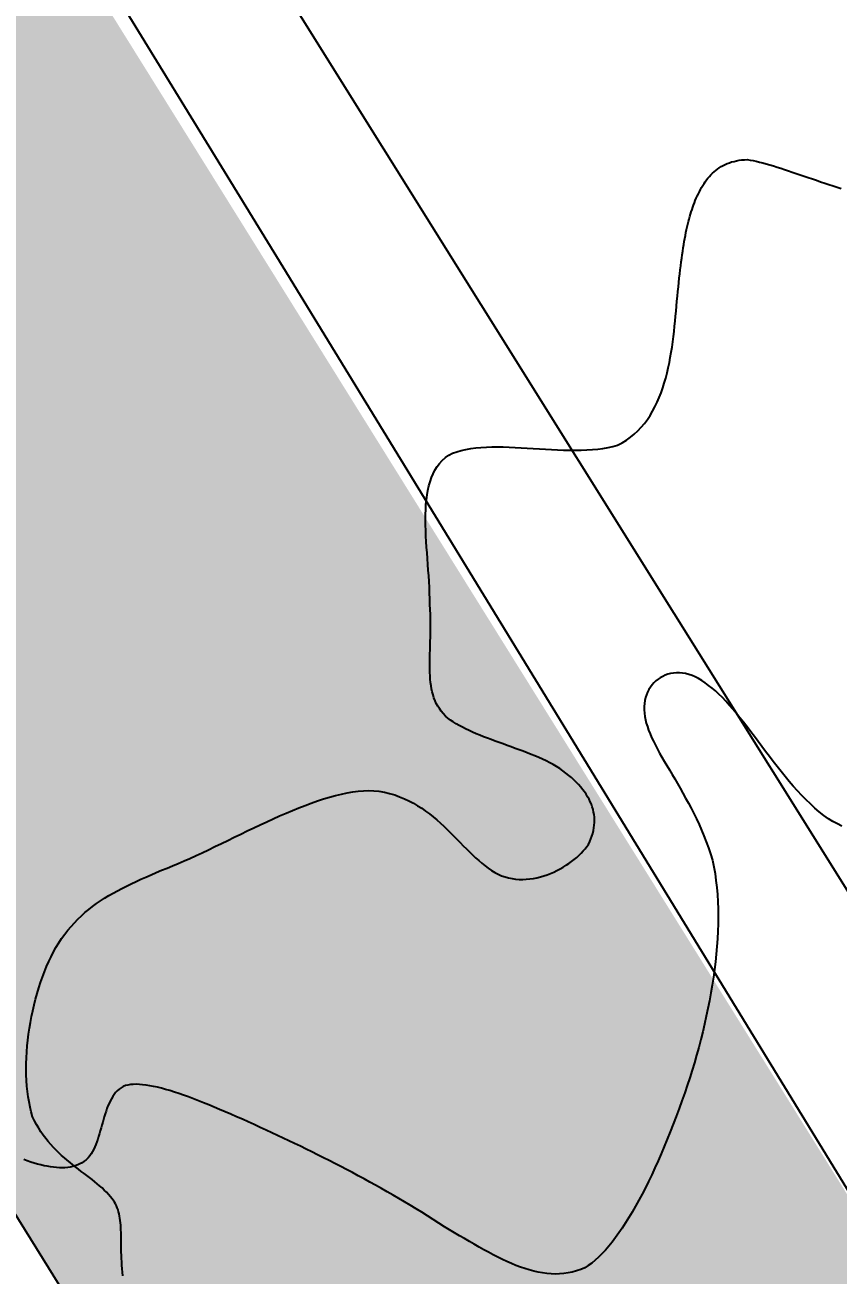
# Model space of a CAD drawing. Header units: metres. Extents: x 3 to 509016, y 4 to 6969473.
# Drawn here: x 507873.331 to 507874.304, y 6967209.496 to 6967210.992 of the extents above; entities that cross this region are included whole.
import ezdxf

# ---------------------------------------------------------------- set-up
doc = ezdxf.new("R2010")
doc.units = ezdxf.units.M
doc.layers.add('_PROP-BDY', color=6, linetype='Continuous', plot=False)
for name, color, linetype in [('C_TEXT_DIMS', 1, 'Continuous'), ('EWS_BATTER TOE', 252, 'Continuous'), ('HATCH_LANDSCAPE', 1, 'Continuous'), ('KRB_BACK', 252, 'Continuous'), ('mga2020VEG_TREE', 252, 'Continuous'), ('XREF', 7, 'Continuous')]:
    doc.layers.add(name, color=color, linetype=linetype)
doc.styles.add('ISOCP', font='isocp.shx')
doc.dimstyles.new('ISOCP', dxfattribs={"dimtxt": 2.5, "dimasz": 3, "dimexe": 1.5, "dimexo": 5, "dimgap": 1.5, "dimtad": 1, "dimzin": 0, "dimdsep": 46, "dimtxsty": 'ISOCP', "dimcen": 1, "dimclrd": 256, "dimclre": 256, "dimclrt": 7, "dimadec": 0, "dimazin": 0, "dimtfac": 1, "dimtmove": 0, "dimatfit": 2, "dimfxl": 1, "dimtfill": 1, "dimtolj": 1, "dimtzin": 0, "dimlwd": -1, "dimlwe": -1, "dimarcsym": 0})

# ---------------------------------------------------------------- blocks, each defined once
blk = doc.blocks.new('XD_HATCH')
at = {"layer": 'HATCH_LANDSCAPE', "ltscale": 0.5}
h = blk.add_hatch(dxfattribs=at)
h.set_pattern_fill('GRASS', color=256, scale=0.05)
h.set_pattern_definition([(212.013854887, (0, 0), (-0.28538859865, -1.2375190291), [0.238125, -1.557926224]), (167.013854887, (0, 0), (-0.28538859868, -1.23751902925), [0.238125, -1.031875]), (257.013854887, (0, 0), (1.23751902925, -0.28538859868), [0.238125, -1.031875])])
edge = h.paths.add_edge_path()
edge.add_line((507834.6194, 6967286.6003), (507833.7745, 6967278.3766))
edge.add_line((507833.7745, 6967278.3766), (507834.4563, 6967266.5732))
edge.add_arc((507833.4405, 6967266.3882), 1.0325, -56.8269, 10.3208, ccw=False)
edge.add_line((507834.0055, 6967265.524), (507833.7027, 6967265.3348))
edge.add_line((507833.7027, 6967265.3348), (507831.8595, 6967265.8814))
edge.add_arc((507790.5773, 6967261.1965), 41.5471, 6.4744, 11.72996)
edge.add_arc((507652.9266, 6967269.5696), 178.3302, 0.023588, 2.717699)
edge.add_arc((507863.8943, 6967277.5885), 32.8409, 156.38178, 179.23816, ccw=False)
edge.add_line((507833.8043, 6967290.7459), (507834.868, 6967290.3037))
edge.add_line((507834.868, 6967290.3037), (507834.6194, 6967286.6003))
edge = h.paths.add_edge_path()
edge.add_line((507840.3758, 6967264.2031), (507839.0111, 6967268.6216))
edge.add_line((507839.0111, 6967268.6216), (507838.9485, 6967268.9634))
edge.add_line((507838.9485, 6967268.9634), (507838.9635, 6967269.4631))
edge.add_line((507838.9635, 6967269.4631), (507838.7986, 6967271.4707))
edge.add_line((507838.7986, 6967271.4707), (507838.5426, 6967271.9806))
edge.add_line((507838.5426, 6967271.9806), (507838.3277, 6967272.489))
edge.add_line((507838.3277, 6967272.489), (507838.1812, 6967272.9949))
edge.add_line((507838.1812, 6967272.9949), (507838.0533, 6967273.5))
edge.add_line((507838.0533, 6967273.5), (507837.435, 6967274.5364))
edge.add_line((507837.435, 6967274.5364), (507837.4424, 6967274.8298))
edge.add_line((507837.4424, 6967274.8298), (507837.523, 6967275.3334))
edge.add_line((507837.523, 6967275.3334), (507837.4511, 6967275.831))
edge.add_line((507837.4511, 6967275.831), (507837.4008, 6967276.3294))
edge.add_line((507837.4008, 6967276.3294), (507837.3858, 6967276.8292))
edge.add_line((507837.3858, 6967276.8292), (507837.3708, 6967277.329))
edge.add_line((507837.3708, 6967277.329), (507837.3559, 6967277.8288))
edge.add_line((507837.3559, 6967277.8288), (507837.2868, 6967278.3259))
edge.add_line((507837.2868, 6967278.3259), (507837.6201, 6967280.3039))
edge.add_line((507837.6201, 6967280.3039), (507837.7291, 6967281.2981))
edge.add_line((507837.7291, 6967281.2981), (507837.7573, 6967281.7976))
edge.add_line((507837.7573, 6967281.7976), (507837.7637, 6967283.3032))
edge.add_line((507837.7637, 6967283.3032), (507837.8004, 6967283.8019))
edge.add_line((507837.8004, 6967283.8019), (507837.9, 6967284.2949))
edge.add_line((507837.9, 6967284.2949), (507838.1892, 6967285.2728))
edge.add_line((507838.1892, 6967285.2728), (507838.2709, 6967285.7675))
edge.add_line((507838.2709, 6967285.7675), (507838.3266, 6967286.2645))
edge.add_line((507838.3266, 6967286.2645), (507837.056, 6967286.299))
edge.add_line((507837.056, 6967286.299), (507837.0835, 6967286.024))
edge.add_line((507837.0835, 6967286.024), (507836.2865, 6967278.3018))
edge.add_line((507836.2865, 6967278.3018), (507836.7877, 6967269.7623))
edge.add_line((507836.7877, 6967269.7623), (507836.9971, 6967265.9725))
edge.add_arc((507835.4372, 6967265.8975), 1.5617, -51.2364, 2.7548, ccw=False)
edge.add_line((507836.415, 6967264.6797), (507834.7625, 6967263.6386))
edge.add_line((507834.7625, 6967263.6386), (507834.4122, 6967261.6514))
edge.add_line((507834.4122, 6967261.6514), (507838.3369, 6967255.3696))
edge.add_arc((507838.6337, 6967255.5551), 0.35, 211.9938, 302.0004)
edge.add_line((507838.8192, 6967255.2583), (507843.102, 6967257.934))
edge.add_line((507843.102, 6967257.934), (507849.8852, 6967247.0769))
edge.add_line((507849.8852, 6967247.0769), (507845.6775, 6967244.448))
edge.add_arc((507845.8629, 6967244.1511), 0.35, 121.996, 211.996)
edge.add_line((507845.5661, 6967243.9657), (507846.3609, 6967242.6936))
edge.add_arc((507846.6577, 6967242.879), 0.35, 211.996, 301.996)
edge.add_line((507846.8432, 6967242.5822), (507851.0509, 6967245.2111))
edge.add_line((507851.0509, 6967245.2111), (507857.8321, 6967234.3573))
edge.add_line((507857.8321, 6967234.3573), (507858.9988, 6967232.4898))
edge.add_line((507858.9988, 6967232.4898), (507868.4293, 6967217.3956))
edge.add_line((507868.4293, 6967217.3956), (507869.595, 6967215.5298))
edge.add_line((507869.595, 6967215.5298), (507879.0265, 6967200.4339))
edge.add_line((507879.0265, 6967200.4339), (507880.1922, 6967198.5681))
edge.add_line((507880.1922, 6967198.5681), (507889.6237, 6967183.4722))
edge.add_line((507889.6237, 6967183.4722), (507890.8655, 6967181.6516))
edge.add_line((507890.8655, 6967181.6516), (507890.7894, 6967181.6064))
edge.add_line((507890.7894, 6967181.6064), (507900.2209, 6967166.5105))
edge.add_line((507900.2209, 6967166.5105), (507895.9381, 6967163.8347))
edge.add_arc((507896.1235, 6967163.5378), 0.35, 121.994, 211.996)
edge.add_line((507895.8267, 6967163.3524), (507896.6215, 6967162.0802))
edge.add_arc((507896.9183, 6967162.2657), 0.35, 211.9984, 301.996)
edge.add_line((507897.1038, 6967161.9689), (507901.3866, 6967164.6447))
edge.add_line((507901.3866, 6967164.6447), (507910.8181, 6967149.5487))
edge.add_line((507910.8181, 6967149.5487), (507906.5469, 6967146.8811))
edge.add_arc((507906.7649, 6967146.6028), 0.3535, 128.0734, 218.4885)
edge.add_line((507906.4882, 6967146.3828), (507907.8077, 6967145.0972))
edge.add_line((507907.8077, 6967145.0972), (507909.4019, 6967144.1738))
edge.add_line((507909.4019, 6967144.1738), (507911.1824, 6967145.0318))
edge.add_line((507911.1824, 6967145.0318), (507911.5938, 6967146.4662))
edge.add_line((507911.5938, 6967146.4662), (507913.3116, 6967147.5395))
edge.add_line((507913.3116, 6967147.5395), (507911.7607, 6967150.3145))
edge.add_line((507911.7607, 6967150.3145), (507911.3517, 6967151.1377))
edge.add_line((507911.3517, 6967151.1377), (507910.3123, 6967152.8466))
edge.add_line((507910.3123, 6967152.8466), (507910.0252, 6967153.2568))
edge.add_line((507910.0252, 6967153.2568), (507908.2386, 6967155.6779))
edge.add_line((507908.2386, 6967155.6779), (507906.8185, 6967157.7385))
edge.add_line((507906.8185, 6967157.7385), (507905.1467, 6967160.2314))
edge.add_line((507905.1467, 6967160.2314), (507902.6614, 6967164.5743))
edge.add_line((507902.6614, 6967164.5743), (507901.6885, 6967166.3247))
edge.add_line((507901.6885, 6967166.3247), (507890.3492, 6967184.5912))
edge.add_line((507890.3492, 6967184.5912), (507887.9238, 6967188.3817))
edge.add_line((507887.9238, 6967188.3817), (507882.2644, 6967197.2262))
edge.add_line((507882.2644, 6967197.2262), (507881.0853, 6967198.9492))
edge.add_line((507881.0853, 6967198.9492), (507875.2149, 6967208.1494))
edge.add_line((507875.2149, 6967208.1494), (507870.7184, 6967215.3627))
edge.add_line((507870.7184, 6967215.3627), (507864.5811, 6967226.2674))
edge.add_line((507864.5811, 6967226.2674), (507858.7045, 6967235.0792))
edge.add_line((507858.7045, 6967235.0792), (507856.2419, 6967238.7442))
edge.add_line((507856.2419, 6967238.7442), (507855.1022, 6967240.3904))
edge.add_line((507855.1022, 6967240.3904), (507854.8173, 6967240.8019))
edge.add_line((507854.8173, 6967240.8019), (507854.0618, 6967242.0986))
edge.add_line((507854.0618, 6967242.0986), (507852.576, 6967244.7077))
edge.add_line((507852.576, 6967244.7077), (507851.066, 6967247.3016))
edge.add_line((507851.066, 6967247.3016), (507849.5393, 6967249.8852))
edge.add_line((507849.5393, 6967249.8852), (507848.9949, 6967250.7242))
edge.add_line((507848.9949, 6967250.7242), (507848.7226, 6967251.1437))
edge.add_line((507848.7226, 6967251.1437), (507848.4401, 6967251.5567))
edge.add_line((507848.4401, 6967251.5567), (507847.8618, 6967252.3745))
edge.add_line((507847.8618, 6967252.3745), (507847.3356, 6967253.2249))
edge.add_line((507847.3356, 6967253.2249), (507845.7975, 6967255.8013))
edge.add_line((507845.7975, 6967255.8013), (507844.2186, 6967258.446))
edge.add_line((507844.2186, 6967258.446), (507842.8502, 6967261.0217))
edge.add_line((507842.8502, 6967261.0217), (507842.6112, 6967261.4614))
edge.add_line((507842.6112, 6967261.4614), (507842.0412, 6967262.2858))
edge.add_line((507842.0412, 6967262.2858), (507840.3758, 6967264.2031))
blk = doc.blocks.new('25027_BNP_Skygate Play-Sheet - 000101 - SITE PLAN')
at = {"layer": '_PROP-BDY'}
blk.add_line((-2401700.5, 3945943.9), (-2257300.5, 3945943.9), dxfattribs=at)
blk = doc.blocks.new('XE_ARCH')
at = {"xscale": 0.001, "yscale": 0.001, "zscale": 0.001, "rotation": 121.996}
blk.add_blockref('25027_BNP_Skygate Play-Sheet - 000101 - SITE PLAN', (509988.1258, 6971273.7702), dxfattribs=at)
blk = doc.blocks.new('XE_LOT BOUNDARY')
at = {"layer": '_PROP-BDY'}
blk.add_line((507914.1948, 6967146.1257), (507837.683, 6967268.5892), dxfattribs=at)
blk = doc.blocks.new('BAC V TREE')
for p, q in [((-8.465, 13.9489), (-8.4522, 13.9598)), ((-8.4522, 13.9598), (-8.4388, 13.9701)), ((-8.4388, 13.9701), (-8.425, 13.9797)), ((-8.425, 13.9797), (-8.4105, 13.9888)), ((-8.4105, 13.9888), (-8.3955, 13.9972)), ((-8.3955, 13.9972), (-8.3799, 14.005)), ((-8.3799, 14.005), (-8.3637, 14.0121)), ((-8.3637, 14.0121), (-8.3468, 14.0186)), ((-8.3468, 14.0186), (-8.3293, 14.0243)), ((-8.3293, 14.0243), (-8.3111, 14.0293)), ((-8.3111, 14.0293), (-8.2922, 14.0336)), ((-8.2922, 14.0336), (-8.2725, 14.0372)), ((-8.2725, 14.0372), (-8.2522, 14.04)), ((-8.2522, 14.04), (-8.231, 14.042)), ((-8.231, 14.042), (-8.2091, 14.0432)), ((-8.2091, 14.0432), (-8.1867, 14.0395)), ((-8.1867, 14.0395), (-8.1634, 14.0351)), ((-8.1634, 14.0351), (-8.1393, 14.0299)), ((-8.1393, 14.0299), (-8.1144, 14.024)), ((-8.1144, 14.024), (-8.0888, 14.0174)), ((-8.0888, 14.0174), (-8.0625, 14.0103)), ((-8.0625, 14.0103), (-8.0355, 14.0026)), ((-8.0355, 14.0026), (-8.008, 13.9944)), ((-8.008, 13.9944), (-7.9798, 13.9857)), ((-7.9798, 13.9857), (-7.9511, 13.9766)), ((-7.9511, 13.9766), (-7.922, 13.9671)), ((-7.922, 13.9671), (-7.8924, 13.9573)), ((-7.8924, 13.9573), (-7.8623, 13.9472)), ((-8.5418, 13.858), (-8.5321, 13.8725)), ((-8.5321, 13.8725), (-8.5219, 13.8865)), ((-8.5219, 13.8865), (-8.5114, 13.9)), ((-8.5114, 13.9), (-8.5005, 13.913)), ((-8.5005, 13.913), (-8.4891, 13.9255)), ((-8.4891, 13.9255), (-8.4773, 13.9375)), ((-8.4773, 13.9375), (-8.465, 13.9489)), ((-7.8623, 13.9472), (-7.832, 13.9369)), ((-7.832, 13.9369), (-7.8012, 13.9264)), ((-7.8012, 13.9264), (-7.7703, 13.9157)), ((-7.7703, 13.9157), (-7.739, 13.9049)), ((-7.739, 13.9049), (-7.7076, 13.8941)), ((-7.7076, 13.8941), (-7.676, 13.8832)), ((-7.676, 13.8832), (-7.6442, 13.8724)), ((-7.6442, 13.8724), (-7.6124, 13.8616)), ((-7.6124, 13.8616), (-7.5806, 13.851)), ((-8.5937, 13.7623), (-8.5857, 13.7793)), ((-8.5857, 13.7793), (-8.5775, 13.7958)), ((-8.5775, 13.7958), (-8.5691, 13.812)), ((-8.5691, 13.812), (-8.5603, 13.8278)), ((-8.5603, 13.8278), (-8.5512, 13.8431)), ((-8.5512, 13.8431), (-8.5418, 13.858)), ((-7.5806, 13.851), (-7.5488, 13.8405)), ((-7.5488, 13.8405), (-7.517, 13.8303)), ((-7.517, 13.8303), (-7.4853, 13.8203)), ((-8.6345, 13.658), (-8.6286, 13.6754)), ((-8.6286, 13.6754), (-8.6225, 13.6926)), ((-8.6225, 13.6926), (-8.6162, 13.7095)), ((-8.6162, 13.7095), (-8.6089, 13.7274)), ((-8.6089, 13.7274), (-8.6014, 13.745)), ((-8.6014, 13.745), (-8.5937, 13.7623)), ((-8.6617, 13.565), (-8.6566, 13.5844)), ((-8.6566, 13.5844), (-8.6513, 13.6034)), ((-8.6513, 13.6034), (-8.6459, 13.622)), ((-8.6459, 13.622), (-8.6403, 13.6402)), ((-8.6403, 13.6402), (-8.6345, 13.658)), ((-8.6852, 13.4595), (-8.6808, 13.4818)), ((-8.6808, 13.4818), (-8.6762, 13.5034)), ((-8.6762, 13.5034), (-8.6715, 13.5245)), ((-8.6715, 13.5245), (-8.6667, 13.545)), ((-8.6667, 13.545), (-8.6617, 13.565)), ((-8.7021, 13.3633), (-8.698, 13.3885)), ((-8.698, 13.3885), (-8.6939, 13.4128)), ((-8.6939, 13.4128), (-8.6896, 13.4365)), ((-8.6896, 13.4365), (-8.6852, 13.4595)), ((-8.7177, 13.2545), (-8.7139, 13.283)), ((-8.7139, 13.283), (-8.71, 13.3106)), ((-8.71, 13.3106), (-8.7061, 13.3374)), ((-8.7061, 13.3374), (-8.7021, 13.3633)), ((-8.7288, 13.1633), (-8.7252, 13.1947)), ((-8.7252, 13.1947), (-8.7215, 13.2251)), ((-8.7215, 13.2251), (-8.7177, 13.2545)), ((-8.7397, 13.0629), (-8.7361, 13.0974)), ((-8.7361, 13.0974), (-8.7325, 13.1309)), ((-8.7325, 13.1309), (-8.7288, 13.1633)), ((-8.7469, 12.9904), (-8.7433, 13.0272)), ((-8.7433, 13.0272), (-8.7397, 13.0629)), ((-8.7575, 12.8757), (-8.7541, 12.9132)), ((-8.7541, 12.9132), (-8.7505, 12.9524)), ((-8.7505, 12.9524), (-8.7469, 12.9904)), ((-8.7647, 12.7988), (-8.761, 12.8375)), ((-8.761, 12.8375), (-8.7575, 12.8757)), ((-8.7776, 12.6801), (-8.7729, 12.72)), ((-8.7729, 12.72), (-8.7687, 12.7596)), ((-8.7687, 12.7596), (-8.7647, 12.7988)), ((-8.7884, 12.5998), (-8.7827, 12.64)), ((-8.7827, 12.64), (-8.7776, 12.6801)), ((-8.809, 12.4793), (-8.8014, 12.5194)), ((-8.8014, 12.5194), (-8.7946, 12.5596)), ((-8.7946, 12.5596), (-8.7884, 12.5998)), ((-8.8265, 12.4), (-8.8173, 12.4395)), ((-8.8173, 12.4395), (-8.809, 12.4793)), ((-8.8597, 12.2843), (-8.8476, 12.3223)), ((-8.8476, 12.3223), (-8.8366, 12.3609)), ((-8.8366, 12.3609), (-8.8265, 12.4)), ((-8.8872, 12.2104), (-8.8729, 12.2469)), ((-8.8729, 12.2469), (-8.8597, 12.2843)), ((-8.9378, 12.1061), (-8.9196, 12.1398)), ((-8.9196, 12.1398), (-8.9027, 12.1746)), ((-8.9027, 12.1746), (-8.8872, 12.2104)), ((-9.0011, 12.0118), (-8.9784, 12.042)), ((-8.9784, 12.042), (-8.9574, 12.0734)), ((-8.9574, 12.0734), (-8.9378, 12.1061)), ((-9.0788, 11.9299), (-9.0512, 11.9557)), ((-9.0512, 11.9557), (-9.0253, 11.983)), ((-9.0253, 11.983), (-9.0011, 12.0118)), ((-9.2438, 11.8339), (-9.2081, 11.8442)), ((-9.2081, 11.8442), (-9.1729, 11.8628)), ((-9.1729, 11.8628), (-9.1396, 11.8834)), ((-9.1396, 11.8834), (-9.1083, 11.9058)), ((-9.1083, 11.9058), (-9.0788, 11.9299)), ((-10.5571, 11.7273), (-10.5337, 11.7487)), ((-10.5337, 11.7487), (-10.5078, 11.7683)), ((-10.5078, 11.7683), (-10.4777, 11.7821)), ((-10.4777, 11.7821), (-10.4455, 11.7939)), ((-10.4455, 11.7939), (-10.4115, 11.8037)), ((-10.4115, 11.8037), (-10.3758, 11.8118)), ((-10.3758, 11.8118), (-10.3385, 11.8183)), ((-10.3385, 11.8183), (-10.2996, 11.8232)), ((-10.2996, 11.8232), (-10.2594, 11.8268)), ((-10.2594, 11.8268), (-10.218, 11.8291)), ((-10.218, 11.8291), (-10.1754, 11.8304)), ((-10.1754, 11.8304), (-10.1319, 11.8306)), ((-10.1319, 11.8306), (-10.0875, 11.83)), ((-10.0875, 11.83), (-10.0423, 11.8287)), ((-10.0423, 11.8287), (-9.9966, 11.8268)), ((-9.9966, 11.8268), (-9.9503, 11.8244)), ((-9.9503, 11.8244), (-9.9037, 11.8218)), ((-9.9037, 11.8218), (-9.8568, 11.8189)), ((-9.8568, 11.8189), (-9.8098, 11.816)), ((-9.8098, 11.816), (-9.7627, 11.8132)), ((-9.7627, 11.8132), (-9.7159, 11.8106)), ((-9.7159, 11.8106), (-9.6692, 11.8083)), ((-9.6692, 11.8083), (-9.623, 11.8066)), ((-9.623, 11.8066), (-9.5772, 11.8054)), ((-9.5772, 11.8054), (-9.532, 11.805)), ((-9.532, 11.805), (-9.4876, 11.8054)), ((-9.4876, 11.8054), (-9.4441, 11.8069)), ((-9.4441, 11.8069), (-9.4016, 11.8095)), ((-9.4016, 11.8095), (-9.3601, 11.8133)), ((-9.3601, 11.8133), (-9.32, 11.8186)), ((-9.32, 11.8186), (-9.2811, 11.8254)), ((-9.2811, 11.8254), (-9.2438, 11.8339)), ((-10.6282, 11.6238), (-10.6135, 11.6522)), ((-10.6135, 11.6522), (-10.5969, 11.6789)), ((-10.5969, 11.6789), (-10.5781, 11.704)), ((-10.5781, 11.704), (-10.5571, 11.7273)), ((-10.6609, 11.5299), (-10.6517, 11.5626)), ((-10.6517, 11.5626), (-10.6409, 11.594)), ((-10.6409, 11.594), (-10.6282, 11.6238)), ((-10.6793, 11.4243), (-10.6746, 11.4607)), ((-10.6746, 11.4607), (-10.6685, 11.4959)), ((-10.6685, 11.4959), (-10.6609, 11.5299)), ((-10.685, 11.3484), (-10.6827, 11.3869)), ((-10.6827, 11.3869), (-10.6793, 11.4243)), ((-10.6866, 11.2689), (-10.6863, 11.3091)), ((-10.6861, 11.228), (-10.6866, 11.2689)), ((-10.6863, 11.3091), (-10.685, 11.3484)), ((-10.6848, 11.1863), (-10.6861, 11.228)), ((-10.683, 11.1441), (-10.6848, 11.1863)), ((-10.6806, 11.1013), (-10.683, 11.1441)), ((-10.6779, 11.0581), (-10.6806, 11.1013)), ((-10.6748, 11.0145), (-10.6779, 11.0581)), ((-10.6716, 10.9706), (-10.6748, 11.0145)), ((-10.6684, 10.9264), (-10.6716, 10.9706)), ((-10.6651, 10.8822), (-10.6684, 10.9264)), ((-10.6621, 10.8378), (-10.6651, 10.8822)), ((-10.6593, 10.7935), (-10.6621, 10.8378)), ((-10.6568, 10.7492), (-10.6593, 10.7935)), ((-10.6549, 10.7051), (-10.6568, 10.7492)), ((-10.6535, 10.6612), (-10.6549, 10.7051)), ((-10.6529, 10.6177), (-10.6535, 10.6612)), ((-10.6507, 10.5792), (-10.6529, 10.6177)), ((-10.6492, 10.5416), (-10.6507, 10.5792)), ((-10.6483, 10.5047), (-10.6492, 10.5416)), ((-10.6479, 10.4687), (-10.6483, 10.5047)), ((-10.6489, 10.3651), (-10.6483, 10.3989)), ((-10.6483, 10.3989), (-10.6479, 10.4334)), ((-10.6479, 10.4334), (-10.6479, 10.4687)), ((-10.6515, 10.2683), (-10.6506, 10.2998)), ((-10.6506, 10.2998), (-10.6497, 10.3321)), ((-10.6497, 10.3321), (-10.6489, 10.3651)), ((-10.6536, 10.178), (-10.6531, 10.2074)), ((-10.6531, 10.2074), (-10.6524, 10.2375)), ((-10.6524, 10.2375), (-10.6515, 10.2683)), ((-10.6538, 10.1494), (-10.6536, 10.178)), ((-10.6536, 10.1213), (-10.6538, 10.1494)), ((-10.653, 10.094), (-10.6536, 10.1213)), ((-10.6518, 10.0674), (-10.653, 10.094)), ((-10.65, 10.0414), (-10.6518, 10.0674)), ((-10.6474, 10.016), (-10.65, 10.0414)), ((-10.6441, 9.9913), (-10.6474, 10.016)), ((-10.6399, 9.9672), (-10.6441, 9.9913)), ((-10.6348, 9.9437), (-10.6399, 9.9672)), ((-10.6287, 9.9208), (-10.6348, 9.9437)), ((-10.6214, 9.8986), (-10.6287, 9.9208)), ((-10.6129, 9.8769), (-10.6214, 9.8986)), ((-10.6032, 9.8558), (-10.6129, 9.8769)), ((-10.5921, 9.8353), (-10.6032, 9.8558)), ((-10.5796, 9.8154), (-10.5921, 9.8353)), ((-10.5656, 9.796), (-10.5796, 9.8154)), ((-10.55, 9.7771), (-10.5656, 9.796)), ((-10.5327, 9.7588), (-10.55, 9.7771)), ((-10.5141, 9.7431), (-10.5327, 9.7588)), ((-10.4942, 9.728), (-10.5141, 9.7431)), ((-10.473, 9.7134), (-10.4942, 9.728)), ((-10.4507, 9.6993), (-10.473, 9.7134)), ((-10.4273, 9.6857), (-10.4507, 9.6993)), ((-10.4029, 9.6724), (-10.4273, 9.6857)), ((-10.3776, 9.6595), (-10.4029, 9.6724)), ((-10.3514, 9.647), (-10.3776, 9.6595)), ((-10.3244, 9.6348), (-10.3514, 9.647)), ((-10.2966, 9.6228), (-10.3244, 9.6348)), ((-10.2683, 9.611), (-10.2966, 9.6228)), ((-10.2393, 9.5995), (-10.2683, 9.611)), ((-10.2099, 9.5881), (-10.2393, 9.5995)), ((-10.18, 9.5768), (-10.2099, 9.5881)), ((-10.1498, 9.5657), (-10.18, 9.5768)), ((-10.1193, 9.5546), (-10.1498, 9.5657)), ((-10.0886, 9.5435), (-10.1193, 9.5546)), ((-10.0578, 9.5323), (-10.0886, 9.5435)), ((-10.0268, 9.5212), (-10.0578, 9.5323)), ((-9.9959, 9.5099), (-10.0268, 9.5212)), ((-9.9651, 9.4986), (-9.9959, 9.5099)), ((-9.9344, 9.487), (-9.9651, 9.4986)), ((-9.904, 9.4753), (-9.9344, 9.487)), ((-9.8739, 9.4633), (-9.904, 9.4753)), ((-9.8441, 9.4511), (-9.8739, 9.4633)), ((-9.8148, 9.4386), (-9.8441, 9.4511)), ((-9.7859, 9.4258), (-9.8148, 9.4386)), ((-9.7577, 9.4125), (-9.7859, 9.4258)), ((-9.7302, 9.3989), (-9.7577, 9.4125)), ((-9.7033, 9.3849), (-9.7302, 9.3989)), ((-9.6773, 9.3703), (-9.7033, 9.3849)), ((-9.6524, 9.3535), (-9.6773, 9.3703)), ((-9.6286, 9.3364), (-9.6524, 9.3535)), ((-9.6058, 9.3192), (-9.6286, 9.3364)), ((-9.5841, 9.3018), (-9.6058, 9.3192)), ((-9.5634, 9.2841), (-9.5841, 9.3018)), ((-9.5439, 9.2663), (-9.5634, 9.2841)), ((-9.5254, 9.2483), (-9.5439, 9.2663)), ((-9.508, 9.2302), (-9.5254, 9.2483)), ((-11.425, 9.134), (-11.3794, 9.1465)), ((-11.3794, 9.1465), (-11.3345, 9.1573)), ((-11.3345, 9.1573), (-11.2904, 9.1665)), ((-11.2904, 9.1665), (-11.2471, 9.1739)), ((-11.2471, 9.1739), (-11.2048, 9.1794)), ((-11.2048, 9.1794), (-11.1634, 9.183)), ((-11.1634, 9.183), (-11.123, 9.1844)), ((-11.123, 9.1844), (-11.0837, 9.1837)), ((-11.0837, 9.1837), (-11.0455, 9.1807)), ((-11.0455, 9.1807), (-11.0032, 9.1726)), ((-11.0032, 9.1726), (-10.9625, 9.1625)), ((-10.9625, 9.1625), (-10.9232, 9.1507)), ((-10.9232, 9.1507), (-10.8855, 9.1371)), ((-9.4918, 9.2118), (-9.508, 9.2302)), ((-9.4766, 9.1933), (-9.4918, 9.2118)), ((-9.4626, 9.1746), (-9.4766, 9.1933)), ((-9.4497, 9.1558), (-9.4626, 9.1746)), ((-9.438, 9.1367), (-9.4497, 9.1558)), ((-11.711, 9.0317), (-11.6622, 9.0516)), ((-11.6622, 9.0516), (-11.6137, 9.0704)), ((-11.6137, 9.0704), (-11.5657, 9.0882)), ((-11.5657, 9.0882), (-11.5182, 9.1048)), ((-11.5182, 9.1048), (-11.4713, 9.1201)), ((-11.4713, 9.1201), (-11.425, 9.134)), ((-10.8855, 9.1371), (-10.8491, 9.122)), ((-10.8491, 9.122), (-10.814, 9.1055)), ((-10.814, 9.1055), (-10.7801, 9.0876)), ((-10.7801, 9.0876), (-10.7475, 9.0684)), ((-10.7475, 9.0684), (-10.7159, 9.0482)), ((-10.7159, 9.0482), (-10.6853, 9.0269)), ((-9.4274, 9.1176), (-9.438, 9.1367)), ((-9.418, 9.0982), (-9.4274, 9.1176)), ((-9.4097, 9.0788), (-9.418, 9.0982)), ((-9.4026, 9.0591), (-9.4097, 9.0788)), ((-9.3967, 9.0394), (-9.4026, 9.0591)), ((-11.9093, 8.9445), (-11.8594, 8.9673)), ((-11.8594, 8.9673), (-11.8097, 8.9895)), ((-11.8097, 8.9895), (-11.7602, 9.011)), ((-11.7602, 9.011), (-11.711, 9.0317)), ((-10.6853, 9.0269), (-10.6557, 9.0048)), ((-10.6557, 9.0048), (-10.6269, 8.9819)), ((-10.6269, 8.9819), (-10.599, 8.9583)), ((-10.599, 8.9583), (-10.5718, 8.9342)), ((-9.392, 9.0194), (-9.3967, 9.0394)), ((-9.3885, 8.9994), (-9.392, 9.0194)), ((-9.3862, 8.9792), (-9.3885, 8.9994)), ((-9.3852, 8.9589), (-9.3862, 8.9792)), ((-9.3853, 8.9384), (-9.3852, 8.9589)), ((-12.1094, 8.8495), (-12.0594, 8.8737)), ((-12.0594, 8.8737), (-12.0093, 8.8976)), ((-12.0093, 8.8976), (-11.9593, 8.9213)), ((-11.9593, 8.9213), (-11.9093, 8.9445)), ((-10.5718, 8.9342), (-10.5452, 8.9097)), ((-10.5452, 8.9097), (-10.5193, 8.8849)), ((-10.5193, 8.8849), (-10.4939, 8.8599)), ((-10.4939, 8.8599), (-10.4689, 8.8348)), ((-9.4048, 8.8344), (-9.3983, 8.8554)), ((-9.3983, 8.8554), (-9.3932, 8.8763)), ((-9.3932, 8.8763), (-9.3893, 8.8971)), ((-9.3893, 8.8971), (-9.3867, 8.9178)), ((-9.3867, 8.9178), (-9.3853, 8.9384)), ((-12.3078, 8.7532), (-12.2585, 8.7771)), ((-12.2585, 8.7771), (-12.209, 8.8011)), ((-12.209, 8.8011), (-12.1593, 8.8253)), ((-12.1593, 8.8253), (-12.1094, 8.8495)), ((-10.4689, 8.8348), (-10.4443, 8.8098)), ((-10.4443, 8.8098), (-10.42, 8.7849)), ((-10.42, 8.7849), (-10.396, 8.7603)), ((-10.396, 8.7603), (-10.3721, 8.736)), ((-9.4437, 8.7538), (-9.4317, 8.7706)), ((-9.4317, 8.7706), (-9.4214, 8.792)), ((-9.4214, 8.792), (-9.4124, 8.8132)), ((-9.4124, 8.8132), (-9.4048, 8.8344)), ((-12.5459, 8.6429), (-12.5008, 8.6619)), ((-12.5008, 8.6619), (-12.4533, 8.6839)), ((-12.4533, 8.6839), (-12.4052, 8.7065)), ((-12.4052, 8.7065), (-12.3567, 8.7296)), ((-12.3567, 8.7296), (-12.3078, 8.7532)), ((-10.3721, 8.736), (-10.3483, 8.7123)), ((-10.3483, 8.7123), (-10.3245, 8.6892)), ((-10.3245, 8.6892), (-10.3007, 8.6668)), ((-10.3007, 8.6668), (-10.2768, 8.6453)), ((-9.5416, 8.6546), (-9.5225, 8.6706)), ((-9.5225, 8.6706), (-9.5045, 8.6869)), ((-9.5045, 8.6869), (-9.4875, 8.7035)), ((-9.4875, 8.7035), (-9.4717, 8.7202)), ((-9.4717, 8.7202), (-9.4571, 8.737)), ((-9.4571, 8.737), (-9.4437, 8.7538)), ((-12.759, 8.5536), (-12.718, 8.571)), ((-12.718, 8.571), (-12.6762, 8.5885)), ((-12.6762, 8.5885), (-12.6336, 8.6062)), ((-12.6336, 8.6062), (-12.5901, 8.6243)), ((-12.5901, 8.6243), (-12.5459, 8.6429)), ((-10.2768, 8.6453), (-10.2526, 8.6247)), ((-10.2526, 8.6247), (-10.2282, 8.6052)), ((-10.2282, 8.6052), (-10.2035, 8.5869)), ((-10.2035, 8.5869), (-10.1784, 8.5699)), ((-10.1784, 8.5699), (-10.1528, 8.5543)), ((-9.699, 8.5573), (-9.6744, 8.5691)), ((-9.6744, 8.5691), (-9.6504, 8.5818)), ((-9.6504, 8.5818), (-9.6271, 8.5951)), ((-9.6271, 8.5951), (-9.6045, 8.6092)), ((-9.6045, 8.6092), (-9.5827, 8.6238)), ((-9.5827, 8.6238), (-9.5617, 8.639)), ((-9.5617, 8.639), (-9.5416, 8.6546)), ((-12.9521, 8.4675), (-12.915, 8.4849)), ((-12.915, 8.4849), (-12.8772, 8.5022)), ((-12.8772, 8.5022), (-12.8386, 8.5193)), ((-12.8386, 8.5193), (-12.7992, 8.5365)), ((-12.7992, 8.5365), (-12.759, 8.5536)), ((-10.1528, 8.5543), (-10.1269, 8.5408)), ((-10.1269, 8.5408), (-10.1007, 8.5294)), ((-10.1007, 8.5294), (-10.0741, 8.52)), ((-10.0741, 8.52), (-10.0473, 8.5126)), ((-10.0473, 8.5126), (-10.0202, 8.5069)), ((-10.0202, 8.5069), (-9.9929, 8.5031)), ((-9.9929, 8.5031), (-9.9655, 8.501)), ((-9.9655, 8.501), (-9.9381, 8.5005)), ((-9.9381, 8.5005), (-9.9107, 8.5015)), ((-9.9107, 8.5015), (-9.8834, 8.5041)), ((-9.8834, 8.5041), (-9.8562, 8.508)), ((-9.8562, 8.508), (-9.8291, 8.5133)), ((-9.8291, 8.5133), (-9.8024, 8.5199)), ((-9.8024, 8.5199), (-9.7759, 8.5277)), ((-9.7759, 8.5277), (-9.7498, 8.5365)), ((-9.7498, 8.5365), (-9.7242, 8.5465)), ((-9.7242, 8.5465), (-9.699, 8.5573)), ((-13.1579, 8.3559), (-13.1255, 8.3757)), ((-13.1255, 8.3757), (-13.0924, 8.395)), ((-13.0924, 8.395), (-13.0585, 8.4137)), ((-13.0585, 8.4137), (-13.0238, 8.432)), ((-13.0238, 8.432), (-12.9883, 8.4499)), ((-12.9883, 8.4499), (-12.9521, 8.4675)), ((-13.2798, 8.2693), (-13.2505, 8.2922)), ((-13.2505, 8.2922), (-13.2204, 8.3142)), ((-13.2204, 8.3142), (-13.1895, 8.3354)), ((-13.1895, 8.3354), (-13.1579, 8.3559)), ((-13.3898, 8.1677), (-13.3634, 8.1948)), ((-13.3634, 8.1948), (-13.3363, 8.2207)), ((-13.3363, 8.2207), (-13.3084, 8.2455)), ((-13.3084, 8.2455), (-13.2798, 8.2693)), ((-13.4646, 8.079), (-13.4404, 8.1099)), ((-13.4404, 8.1099), (-13.4155, 8.1395)), ((-13.4155, 8.1395), (-13.3898, 8.1677)), ((-13.5328, 7.9773), (-13.5108, 8.0128)), ((-13.5108, 8.0128), (-13.488, 8.0466)), ((-13.488, 8.0466), (-13.4646, 8.079)), ((-13.5875, 7.8682), (-13.5699, 7.9058)), ((-13.5699, 7.9058), (-13.5517, 7.9422)), ((-13.5517, 7.9422), (-13.5328, 7.9773)), ((-13.6204, 7.7897), (-13.6043, 7.8294)), ((-13.6043, 7.8294), (-13.5875, 7.8682)), ((-13.6641, 7.6651), (-13.6503, 7.7074)), ((-13.6503, 7.7074), (-13.6357, 7.749)), ((-13.6357, 7.749), (-13.6204, 7.7897)), ((-13.6892, 7.5785), (-13.6771, 7.6221)), ((-13.6771, 7.6221), (-13.6641, 7.6651)), ((-13.7108, 7.4898), (-13.7004, 7.5344)), ((-13.7004, 7.5344), (-13.6892, 7.5785)), ((-13.7289, 7.3998), (-13.7203, 7.4449)), ((-13.7203, 7.4449), (-13.7108, 7.4898)), ((-13.7431, 7.309), (-13.7365, 7.3544)), ((-13.7365, 7.3544), (-13.7289, 7.3998)), ((-13.7569, 7.173), (-13.7534, 7.2182)), ((-13.7534, 7.2182), (-13.7487, 7.2635)), ((-13.7487, 7.2635), (-13.7431, 7.309)), ((-13.7609, 7.0833), (-13.7595, 7.128)), ((-13.7595, 7.128), (-13.7569, 7.173)), ((-13.7613, 7.0391), (-13.7609, 7.0833)), ((-13.7605, 6.9954), (-13.7613, 7.0391)), ((-13.7586, 6.9522), (-13.7605, 6.9954)), ((-13.7555, 6.9097), (-13.7586, 6.9522)), ((-13.7512, 6.868), (-13.7555, 6.9097)), ((-13.7457, 6.8271), (-13.7512, 6.868)), ((-13.739, 6.7871), (-13.7457, 6.8271)), ((-13.731, 6.7481), (-13.739, 6.7871)), ((-13.7218, 6.7102), (-13.731, 6.7481)), ((-13.7112, 6.6735), (-13.7218, 6.7102)), ((-13.6965, 6.6425), (-13.7112, 6.6735)), ((-13.6809, 6.6129), (-13.6965, 6.6425)), ((-13.6644, 6.5845), (-13.6809, 6.6129)), ((-13.6472, 6.5573), (-13.6644, 6.5845)), ((-13.6292, 6.5313), (-13.6472, 6.5573)), ((-13.6106, 6.5063), (-13.6292, 6.5313)), ((-13.5914, 6.4824), (-13.6106, 6.5063)), ((-13.5716, 6.4594), (-13.5914, 6.4824)), ((-13.5514, 6.4374), (-13.5716, 6.4594)), ((-13.5307, 6.4161), (-13.5514, 6.4374)), ((-13.5097, 6.3957), (-13.5307, 6.4161)), ((-13.4884, 6.376), (-13.5097, 6.3957)), ((-13.4669, 6.3569), (-13.4884, 6.376)), ((-13.4453, 6.3385), (-13.4669, 6.3569)), ((-13.4235, 6.3205), (-13.4453, 6.3385)), ((-13.4017, 6.3031), (-13.4235, 6.3205)), ((-13.3799, 6.2861), (-13.4017, 6.3031)), ((-13.3582, 6.2694), (-13.3799, 6.2861)), ((-13.3367, 6.253), (-13.3582, 6.2694)), ((-13.3154, 6.2369), (-13.3367, 6.253)), ((-13.2943, 6.2209), (-13.3154, 6.2369)), ((-13.2736, 6.205), (-13.2943, 6.2209)), ((-13.2533, 6.1892), (-13.2736, 6.205)), ((-13.2334, 6.1734), (-13.2533, 6.1892)), ((-13.2141, 6.1576), (-13.2334, 6.1734)), ((-13.1954, 6.1416), (-13.2141, 6.1576)), ((-13.1773, 6.1254), (-13.1954, 6.1416)), ((-13.1599, 6.1089), (-13.1773, 6.1254)), ((-13.1433, 6.0922), (-13.1599, 6.1089)), ((-13.1275, 6.0751), (-13.1433, 6.0922)), ((-13.1126, 6.0575), (-13.1275, 6.0751)), ((-13.1012, 6.0439), (-13.1126, 6.0575)), ((-13.0909, 6.0301), (-13.1012, 6.0439)), ((-13.0816, 6.0161), (-13.0909, 6.0301)), ((-13.0734, 6.0018), (-13.0816, 6.0161)), ((-13.0661, 5.9871), (-13.0734, 6.0018)), ((-13.0596, 5.9722), (-13.0661, 5.9871)), ((-13.0541, 5.9569), (-13.0596, 5.9722)), ((-13.0492, 5.9413), (-13.0541, 5.9569)), ((-13.0451, 5.9253), (-13.0492, 5.9413)), ((-13.0417, 5.909), (-13.0451, 5.9253)), ((-13.0388, 5.8923), (-13.0417, 5.909)), ((-13.0365, 5.8751), (-13.0388, 5.8923)), ((-13.0347, 5.8575), (-13.0365, 5.8751)), ((-13.0332, 5.8395), (-13.0347, 5.8575)), ((-13.0322, 5.821), (-13.0332, 5.8395)), ((-13.0314, 5.802), (-13.0322, 5.821)), ((-13.0309, 5.7825), (-13.0314, 5.802)), ((-13.0305, 5.7625), (-13.0309, 5.7825)), ((-13.0303, 5.742), (-13.0305, 5.7625)), ((-13.0301, 5.7209), (-13.0303, 5.742)), ((-13.03, 5.6992), (-13.0301, 5.7209)), ((-13.0298, 5.677), (-13.03, 5.6992)), ((-13.0294, 5.6542), (-13.0298, 5.677)), ((-13.029, 5.6307), (-13.0294, 5.6542)), ((-13.0282, 5.6066), (-13.029, 5.6307)), ((-13.0272, 5.5818), (-13.0282, 5.6066)), ((-13.0259, 5.5564), (-13.0272, 5.5818)), ((-13.0241, 5.5303), (-13.0259, 5.5564)), ((-13.0219, 5.5035), (-13.0241, 5.5303)), ((-13.0191, 5.476), (-13.0219, 5.5035)), ((-13.0158, 5.4477), (-13.0191, 5.476)), ((4.5075, -11.2486), (4.4935, -11.2646)), ((4.5228, -11.2339), (4.5075, -11.2486)), ((4.5392, -11.2206), (4.5228, -11.2339)), ((4.5567, -11.2087), (4.5392, -11.2206)), ((4.5751, -11.1983), (4.5567, -11.2087)), ((4.5946, -11.1894), (4.5751, -11.1983)), ((4.6148, -11.1822), (4.5946, -11.1894)), ((4.636, -11.1767), (4.6148, -11.1822)), ((4.6578, -11.173), (4.636, -11.1767)), ((4.6803, -11.1711), (4.6578, -11.173)), ((4.7034, -11.1712), (4.6803, -11.1711)), ((4.7271, -11.1731), (4.7034, -11.1712)), ((4.7513, -11.1772), (4.7271, -11.1731)), ((4.7758, -11.1833), (4.7513, -11.1772)), ((4.8008, -11.1917), (4.7758, -11.1833)), ((4.8259, -11.2022), (4.8008, -11.1917)), ((4.8514, -11.2151), (4.8259, -11.2022)), ((4.8769, -11.2304), (4.8514, -11.2151)), ((4.9025, -11.2481), (4.8769, -11.2304)), ((4.9282, -11.2683), (4.9025, -11.2481)), ((4.4507, -11.3401), (4.4437, -11.3616)), ((4.4593, -11.3196), (4.4507, -11.3401)), ((4.4693, -11.3002), (4.4593, -11.3196)), ((4.4807, -11.2818), (4.4693, -11.3002)), ((4.4935, -11.2646), (4.4807, -11.2818)), ((4.9547, -11.2884), (4.9282, -11.2683)), ((4.9812, -11.3107), (4.9547, -11.2884)), ((5.0078, -11.3351), (4.9812, -11.3107)), ((5.0344, -11.3614), (5.0078, -11.3351)), ((4.4325, -11.431), (4.4323, -11.4556)), ((4.4345, -11.4071), (4.4325, -11.431)), ((4.4382, -11.3839), (4.4345, -11.4071)), ((4.4437, -11.3616), (4.4382, -11.3839)), ((5.0612, -11.3894), (5.0344, -11.3614)), ((5.088, -11.4192), (5.0612, -11.3894)), ((5.115, -11.4504), (5.088, -11.4192)), ((5.1422, -11.4831), (5.115, -11.4504)), ((4.4323, -11.4556), (4.4339, -11.4808)), ((4.4339, -11.4808), (4.4375, -11.5065)), ((4.4375, -11.5065), (4.4422, -11.5324)), ((4.4422, -11.5324), (4.4487, -11.5587)), ((5.1695, -11.5169), (5.1422, -11.4831)), ((5.197, -11.5519), (5.1695, -11.5169)), ((4.4487, -11.5587), (4.4568, -11.5855)), ((4.4568, -11.5855), (4.4664, -11.6129)), ((4.4664, -11.6129), (4.4775, -11.6408)), ((4.4775, -11.6408), (4.49, -11.6692)), ((5.2247, -11.5878), (5.197, -11.5519)), ((5.2526, -11.6246), (5.2247, -11.5878)), ((5.2808, -11.662), (5.2526, -11.6246)), ((4.49, -11.6692), (4.5036, -11.6982)), ((4.5036, -11.6982), (4.5185, -11.7279)), ((4.5185, -11.7279), (4.5344, -11.7581)), ((5.3093, -11.7), (5.2808, -11.662)), ((5.338, -11.7384), (5.3093, -11.7)), ((5.3671, -11.7771), (5.338, -11.7384)), ((4.5344, -11.7581), (4.5512, -11.7889)), ((4.5512, -11.7889), (4.569, -11.8204)), ((4.569, -11.8204), (4.5875, -11.8525)), ((5.3965, -11.8159), (5.3671, -11.7771)), ((5.4262, -11.8547), (5.3965, -11.8159)), ((4.5875, -11.8525), (4.6067, -11.8854)), ((4.6067, -11.8854), (4.6264, -11.9189)), ((4.6264, -11.9189), (4.6467, -11.9531)), ((5.4562, -11.8933), (5.4262, -11.8547)), ((5.4867, -11.9317), (5.4562, -11.8933)), ((5.5175, -11.9696), (5.4867, -11.9317)), ((4.6467, -11.9531), (4.6673, -11.9881)), ((4.6673, -11.9881), (4.6882, -12.0238)), ((4.6882, -12.0238), (4.7094, -12.0603)), ((5.5488, -12.007), (5.5175, -11.9696)), ((5.5805, -12.0438), (5.5488, -12.007)), ((4.7094, -12.0603), (4.7306, -12.0976)), ((4.7306, -12.0976), (4.7518, -12.1357)), ((5.6127, -12.0796), (5.5805, -12.0438)), ((5.6453, -12.1145), (5.6127, -12.0796)), ((5.6785, -12.1483), (5.6453, -12.1145)), ((4.7518, -12.1357), (4.773, -12.1746)), ((4.773, -12.1746), (4.794, -12.2143)), ((4.794, -12.2143), (4.8146, -12.2549)), ((5.7121, -12.1809), (5.6785, -12.1483)), ((5.7463, -12.212), (5.7121, -12.1809)), ((5.781, -12.2417), (5.7463, -12.212)), ((4.8146, -12.2549), (4.8349, -12.2963)), ((4.8349, -12.2963), (4.8548, -12.3387)), ((5.8163, -12.2697), (5.781, -12.2417)), ((5.8522, -12.2958), (5.8163, -12.2697)), ((5.8858, -12.3163), (5.8522, -12.2958)), ((5.9198, -12.335), (5.8858, -12.3163)), ((4.8548, -12.3387), (4.874, -12.382)), ((4.874, -12.382), (4.8926, -12.4262)), ((5.954, -12.3522), (5.9198, -12.335)), ((4.8926, -12.4262), (4.9105, -12.4713)), ((4.9105, -12.4713), (4.9274, -12.5174)), ((4.9274, -12.5174), (4.9435, -12.5645)), ((4.9435, -12.5645), (4.9584, -12.6126)), ((4.9584, -12.6126), (4.9689, -12.6639)), ((4.9689, -12.6639), (4.9779, -12.7162)), ((4.9779, -12.7162), (4.9854, -12.7693)), ((4.9854, -12.7693), (4.9915, -12.8233)), ((4.9915, -12.8233), (4.9962, -12.878)), ((4.9962, -12.878), (4.9995, -12.9334)), ((4.9995, -12.9334), (5.0015, -12.9894)), ((5.0015, -12.9894), (5.0023, -13.0461)), ((5.0023, -13.0461), (5.0018, -13.1033)), ((5, -13.161), (4.9971, -13.2192)), ((5.0018, -13.1033), (5, -13.161)), ((4.9931, -13.2778), (4.9879, -13.3368)), ((4.9971, -13.2192), (4.9931, -13.2778)), ((4.9879, -13.3368), (4.9817, -13.3961)), ((4.9744, -13.4557), (4.9661, -13.5154)), ((4.9817, -13.3961), (4.9744, -13.4557)), ((4.9661, -13.5154), (4.9569, -13.5753)), ((4.9467, -13.6354), (4.9356, -13.6955)), ((4.9569, -13.5753), (4.9467, -13.6354)), ((4.9237, -13.7556), (4.9109, -13.8157)), ((4.9356, -13.6955), (4.9237, -13.7556)), ((4.9109, -13.8157), (4.8973, -13.8758)), ((4.883, -13.9357), (4.8679, -13.9954)), ((4.8973, -13.8758), (4.883, -13.9357)), ((4.8679, -13.9954), (4.8521, -14.0549)), ((4.8357, -14.1141), (4.8187, -14.173)), ((4.8521, -14.0549), (4.8357, -14.1141)), ((4.801, -14.2315), (4.7828, -14.2896)), ((4.8187, -14.173), (4.801, -14.2315)), ((0.4988, -14.3397), (0.4774, -14.3415)), ((0.5216, -14.3393), (0.4988, -14.3397)), ((0.5456, -14.3401), (0.5216, -14.3393)), ((4.7828, -14.2896), (4.7641, -14.3472)), ((0.3402, -14.4338), (0.3301, -14.4506)), ((0.3512, -14.418), (0.3402, -14.4338)), ((0.3631, -14.4033), (0.3512, -14.418)), ((0.376, -14.3898), (0.3631, -14.4033)), ((0.3899, -14.3775), (0.376, -14.3898)), ((0.405, -14.3665), (0.3899, -14.3775)), ((0.4212, -14.3571), (0.405, -14.3665)), ((0.4387, -14.3491), (0.4212, -14.3571)), ((0.4574, -14.3446), (0.4387, -14.3491)), ((0.4774, -14.3415), (0.4574, -14.3446)), ((0.5709, -14.3421), (0.5456, -14.3401)), ((0.5974, -14.3454), (0.5709, -14.3421)), ((0.6251, -14.3498), (0.5974, -14.3454)), ((0.654, -14.3553), (0.6251, -14.3498)), ((0.684, -14.362), (0.654, -14.3553)), ((0.7152, -14.3697), (0.684, -14.362)), ((0.7474, -14.3784), (0.7152, -14.3697)), ((0.7806, -14.3881), (0.7474, -14.3784)), ((0.8149, -14.3988), (0.7806, -14.3881)), ((0.8502, -14.4104), (0.8149, -14.3988)), ((0.8864, -14.4229), (0.8502, -14.4104)), ((0.9235, -14.4362), (0.8864, -14.4229)), ((0.9615, -14.4504), (0.9235, -14.4362)), ((4.745, -14.4043), (4.7231, -14.4655)), ((4.7641, -14.3472), (4.745, -14.4043)), ((0.2961, -14.5259), (0.2889, -14.5464)), ((0.3037, -14.5061), (0.2961, -14.5259)), ((0.3119, -14.4868), (0.3037, -14.5061)), ((0.3206, -14.4683), (0.3119, -14.4868)), ((0.3301, -14.4506), (0.3206, -14.4683)), ((1.0004, -14.4653), (0.9615, -14.4504)), ((1.0401, -14.481), (1.0004, -14.4653)), ((1.0806, -14.4973), (1.0401, -14.481)), ((1.1219, -14.5144), (1.0806, -14.4973)), ((1.1639, -14.5321), (1.1219, -14.5144)), ((1.2066, -14.5504), (1.1639, -14.5321)), ((4.701, -14.5262), (4.6786, -14.5862)), ((4.7231, -14.4655), (4.701, -14.5262)), ((0.2693, -14.61), (0.2631, -14.6317)), ((0.2755, -14.5885), (0.2693, -14.61)), ((0.2821, -14.5672), (0.2755, -14.5885)), ((0.2889, -14.5464), (0.2821, -14.5672)), ((1.25, -14.5692), (1.2066, -14.5504)), ((1.2941, -14.5886), (1.25, -14.5692)), ((1.3387, -14.6085), (1.2941, -14.5886)), ((1.384, -14.6289), (1.3387, -14.6085)), ((4.6786, -14.5862), (4.6559, -14.6454)), ((0.2387, -14.7187), (0.2322, -14.74)), ((0.2449, -14.6971), (0.2387, -14.7187)), ((0.251, -14.6754), (0.2449, -14.6971)), ((0.2571, -14.6535), (0.251, -14.6754)), ((0.2631, -14.6317), (0.2571, -14.6535)), ((1.4298, -14.6497), (1.384, -14.6289)), ((1.4761, -14.6709), (1.4298, -14.6497)), ((1.5229, -14.6924), (1.4761, -14.6709)), ((1.5662, -14.7126), (1.5229, -14.6924)), ((1.6096, -14.733), (1.5662, -14.7126)), ((4.633, -14.7039), (4.6098, -14.7616)), ((4.6559, -14.6454), (4.633, -14.7039)), ((0.2027, -14.821), (0.194, -14.8396)), ((0.2107, -14.8016), (0.2027, -14.821)), ((0.2183, -14.7815), (0.2107, -14.8016)), ((0.2254, -14.761), (0.2183, -14.7815)), ((0.2322, -14.74), (0.2254, -14.761)), ((1.6533, -14.7536), (1.6096, -14.733)), ((1.6971, -14.7744), (1.6533, -14.7536)), ((1.741, -14.7954), (1.6971, -14.7744)), ((1.7851, -14.8167), (1.741, -14.7954)), ((1.8293, -14.8382), (1.7851, -14.8167)), ((4.5864, -14.8183), (4.5627, -14.8741)), ((4.6098, -14.7616), (4.5864, -14.8183)), ((0.1519, -14.9056), (0.1372, -14.9194)), ((0.1637, -14.8906), (0.1519, -14.9056)), ((0.1746, -14.8746), (0.1637, -14.8906)), ((0.1847, -14.8575), (0.1746, -14.8746)), ((0.194, -14.8396), (0.1847, -14.8575)), ((1.8736, -14.86), (1.8293, -14.8382)), ((1.918, -14.882), (1.8736, -14.86)), ((1.9625, -14.9042), (1.918, -14.882)), ((2.0071, -14.9267), (1.9625, -14.9042)), ((4.5627, -14.8741), (4.5389, -14.9288)), ((-0.3171, -14.9287), (-0.3442, -14.9193)), ((-0.2905, -14.9375), (-0.3171, -14.9287)), ((-0.2642, -14.9456), (-0.2905, -14.9375)), ((-0.2384, -14.953), (-0.2642, -14.9456)), ((-0.2129, -14.9597), (-0.2384, -14.953)), ((-0.188, -14.9656), (-0.2129, -14.9597)), ((-0.1635, -14.9706), (-0.188, -14.9656)), ((-0.1394, -14.9748), (-0.1635, -14.9706)), ((-0.1159, -14.9781), (-0.1394, -14.9748)), ((-0.0929, -14.9804), (-0.1159, -14.9781)), ((-0.0704, -14.9818), (-0.0929, -14.9804)), ((-0.0484, -14.9821), (-0.0704, -14.9818)), ((-0.027, -14.9813), (-0.0484, -14.9821)), ((-0.0062, -14.9795), (-0.027, -14.9813)), ((0.014, -14.9764), (-0.0062, -14.9795)), ((0.0335, -14.9722), (0.014, -14.9764)), ((0.0525, -14.9667), (0.0335, -14.9722)), ((0.0708, -14.96), (0.0525, -14.9667)), ((0.0884, -14.9519), (0.0708, -14.96)), ((0.1054, -14.9425), (0.0884, -14.9519)), ((0.1216, -14.9317), (0.1054, -14.9425)), ((0.1372, -14.9194), (0.1216, -14.9317)), ((2.0517, -14.9495), (2.0071, -14.9267)), ((2.0964, -14.9725), (2.0517, -14.9495)), ((2.1411, -14.9958), (2.0964, -14.9725)), ((2.1859, -15.0193), (2.1411, -14.9958)), ((4.5148, -14.9825), (4.4905, -15.035)), ((4.5389, -14.9288), (4.5148, -14.9825)), ((2.2306, -15.0432), (2.1859, -15.0193)), ((2.2754, -15.0673), (2.2306, -15.0432)), ((2.3201, -15.0917), (2.2754, -15.0673)), ((2.3648, -15.1164), (2.3201, -15.0917)), ((4.466, -15.0864), (4.4413, -15.1364)), ((4.4905, -15.035), (4.466, -15.0864)), ((2.4095, -15.1413), (2.3648, -15.1164)), ((2.4541, -15.1666), (2.4095, -15.1413)), ((2.4987, -15.1922), (2.4541, -15.1666)), ((2.5432, -15.218), (2.4987, -15.1922)), ((4.4164, -15.1851), (4.3914, -15.2325)), ((4.4413, -15.1364), (4.4164, -15.1851)), ((2.5876, -15.2442), (2.5432, -15.218)), ((2.6319, -15.2707), (2.5876, -15.2442)), ((2.6761, -15.2975), (2.6319, -15.2707)), ((2.7202, -15.3246), (2.6761, -15.2975)), ((4.3662, -15.2784), (4.3409, -15.3228)), ((4.3914, -15.2325), (4.3662, -15.2784)), ((2.7642, -15.3521), (2.7202, -15.3246)), ((2.808, -15.3799), (2.7642, -15.3521)), ((2.8516, -15.408), (2.808, -15.3799)), ((4.3154, -15.3656), (4.2898, -15.4068)), ((4.3409, -15.3228), (4.3154, -15.3656)), ((2.8951, -15.4365), (2.8516, -15.408)), ((2.9342, -15.4595), (2.8951, -15.4365)), ((2.9729, -15.4824), (2.9342, -15.4595)), ((3.0112, -15.5051), (2.9729, -15.4824)), ((4.2382, -15.484), (4.2123, -15.5199)), ((4.264, -15.4462), (4.2382, -15.484)), ((4.2898, -15.4068), (4.264, -15.4462)), ((3.0491, -15.5275), (3.0112, -15.5051)), ((3.0867, -15.5496), (3.0491, -15.5275)), ((3.1239, -15.5712), (3.0867, -15.5496)), ((3.1608, -15.5922), (3.1239, -15.5712)), ((4.1601, -15.5861), (4.1339, -15.6162)), ((4.1862, -15.554), (4.1601, -15.5861)), ((4.2123, -15.5199), (4.1862, -15.554)), ((3.1974, -15.6127), (3.1608, -15.5922)), ((3.2337, -15.6326), (3.1974, -15.6127)), ((3.2697, -15.6516), (3.2337, -15.6326)), ((3.3054, -15.6699), (3.2697, -15.6516)), ((3.3408, -15.6873), (3.3054, -15.6699)), ((3.3759, -15.7037), (3.3408, -15.6873)), ((4.0813, -15.6702), (4.055, -15.694)), ((4.1076, -15.6443), (4.0813, -15.6702)), ((4.1339, -15.6162), (4.1076, -15.6443)), ((3.4108, -15.7191), (3.3759, -15.7037)), ((3.4454, -15.7334), (3.4108, -15.7191)), ((3.4798, -15.7465), (3.4454, -15.7334)), ((3.514, -15.7584), (3.4798, -15.7465)), ((3.548, -15.7689), (3.514, -15.7584)), ((3.5818, -15.7781), (3.548, -15.7689)), ((3.6153, -15.7857), (3.5818, -15.7781)), ((3.9111, -15.7762), (3.8787, -15.7851)), ((3.9434, -15.7651), (3.9111, -15.7762)), ((3.9757, -15.7516), (3.9434, -15.7651)), ((4.0021, -15.7348), (3.9757, -15.7516)), ((4.0286, -15.7155), (4.0021, -15.7348)), ((4.055, -15.694), (4.0286, -15.7155)), ((3.6488, -15.7918), (3.6153, -15.7857)), ((3.682, -15.7963), (3.6488, -15.7918)), ((3.7151, -15.7991), (3.682, -15.7963)), ((3.748, -15.8002), (3.7151, -15.7991)), ((3.7809, -15.7994), (3.748, -15.8002)), ((3.8136, -15.7966), (3.7809, -15.7994)), ((3.8462, -15.7919), (3.8136, -15.7966)), ((3.8787, -15.7851), (3.8462, -15.7919))]:
    blk.add_line(p, q)
blk = doc.blocks.new('XE_SURVEY')
at = {"layer": 'mga2020VEG_TREE', "xscale": 0.1554417355589352, "yscale": 0.1554417355589352, "zscale": 0.1554417355589352, "rotation": 0.001583333339407246}
for p in [(507873.3833, 6967211.9532, 5.1865), (507875.4718, 6967208.6482, 5.1087)]:
    blk.add_blockref('BAC V TREE', p, dxfattribs=at)
blk = doc.blocks.new('*D29')
at = {"layer": 'C_TEXT_DIMS', "linetype": 'Continuous', "transparency": 16777216}
for p, q in [((507864.4842, 6967212.2036), (507863.2183, 6967211.4121)), ((507863.7908, 6967211.0624), (507872.4516, 6967197.2097)), ((507873.7858, 6967197.3363), (507872.5153, 6967196.5419))]:
    blk.add_line(p, q, dxfattribs=at)
at = {"layer": 'C_TEXT_DIMS', "transparency": 16777216}
for points in [[(507863.8756, 6967211.1154), (507863.706, 6967211.0094), (507863.4727, 6967211.5712)], [(507872.5363, 6967197.2627), (507872.3668, 6967197.1567), (507872.7696, 6967196.701)]]:
    blk.add_solid(points, dxfattribs=at)
at = {"layer": 'C_TEXT_DIMS', "color": 7, "transparency": 16777216, "insert": (507867.6548, 6967203.8445), "char_height": 0.5, "attachment_point": 5, "rotation": 122.0139, "style": 'ISOCP', "bg_fill": 3, "box_fill_scale": 1.1, "bg_fill_color": 256, "bg_fill_true_color": 13158600, "bg_fill_transparency": 0}
blk.add_mtext('\\A1;7 CAR BAYS ', dxfattribs=at)
at = {"layer": 'C_TEXT_DIMS', "color": 7, "transparency": 16777216, "insert": (507868.6559, 6967204.4704), "char_height": 0.5, "attachment_point": 5, "rotation": 122.0139, "style": 'ISOCP', "bg_fill": 3, "box_fill_scale": 1.1, "bg_fill_color": 256, "bg_fill_true_color": 13158600, "bg_fill_transparency": 0}
blk.add_mtext('\\A1;@ 2.5m x 5.4m', dxfattribs=at)
blk = doc.blocks.new('XD_DESIGN_1')
at = {"layer": 'EWS_BATTER TOE'}
blk.add_polyline3d([(507870.4788, 6967215.8025, 5.0891), (507870.7184, 6967215.3627, 5.0971), (507870.9832, 6967214.9385, 5.1047), (507871.2708, 6967214.5287, 5.112), (507871.5418, 6967214.1084, 5.1144), (507871.8056, 6967213.6837, 5.1146), (507872.0693, 6967213.2589, 5.1148), (507872.333, 6967212.8341, 5.115), (507872.5956, 6967212.4086, 5.1149), (507872.8566, 6967211.9821, 5.1143), (507873.1177, 6967211.5556, 5.1138), (507873.3787, 6967211.1291, 5.1132), (507873.6397, 6967210.7026, 5.1126), (507873.9007, 6967210.2761, 5.112), (507874.1617, 6967209.8496, 5.1114), (507874.4227, 6967209.4231, 5.1108), (507874.6837, 6967208.9967, 5.1103), (507874.9458, 6967208.5708, 5.1097), (507875.2149, 6967208.1494, 5.109), (507875.4841, 6967207.728, 5.1083), (507875.7533, 6967207.3066, 5.1076), (507876.0224, 6967206.8852, 5.1069), (507876.2916, 6967206.4638, 5.1063), (507876.5608, 6967206.0424, 5.1056)], dxfattribs=at)
at = {"layer": 'KRB_BACK'}
blk.add_lwpolyline([(507880.1922, 6967198.5681), (507875.9094, 6967195.8923, -0.414214), (507875.4271, 6967196.0037), (507874.6323, 6967197.2758, -0.414214), (507874.7437, 6967197.7581), (507879.0265, 6967200.4339), (507869.595, 6967215.5298), (507865.3122, 6967212.854, -0.414214), (507864.8299, 6967212.9654), (507864.0351, 6967214.2375, -0.414234), (507864.1465, 6967214.7198), (507868.4293, 6967217.3956), (507858.9978, 6967232.4915), (507854.7149, 6967229.8157, -0.414181), (507854.2327, 6967229.927), (507853.4379, 6967231.1992, -0.414235), (507853.5493, 6967231.6815), (507857.8321, 6967234.3573)], format="xyb", dxfattribs=at)
blk = doc.blocks.new('XD_DESIGN_2')
at = {"layer": 'EWS_BATTER TOE'}
blk.add_polyline3d([(507870.4788, 6967215.8025, 5.0891), (507870.7184, 6967215.3627, 5.0971), (507870.9832, 6967214.9385, 5.1047), (507871.2708, 6967214.5287, 5.112), (507871.5418, 6967214.1084, 5.1144), (507871.8056, 6967213.6837, 5.1146), (507872.0693, 6967213.2589, 5.1148), (507872.333, 6967212.8341, 5.115), (507872.5956, 6967212.4086, 5.1149), (507872.8566, 6967211.9821, 5.1143), (507873.1177, 6967211.5556, 5.1138), (507873.3787, 6967211.1291, 5.1132), (507873.6397, 6967210.7026, 5.1126), (507873.9007, 6967210.2761, 5.112), (507874.1617, 6967209.8496, 5.1114), (507874.4227, 6967209.4231, 5.1108), (507874.6837, 6967208.9967, 5.1103), (507874.9458, 6967208.5708, 5.1097), (507875.2149, 6967208.1494, 5.109), (507875.4841, 6967207.728, 5.1083), (507875.7533, 6967207.3066, 5.1076), (507876.0224, 6967206.8852, 5.1069), (507876.2916, 6967206.4638, 5.1063), (507876.5608, 6967206.0424, 5.1056)], dxfattribs=at)
at = {"layer": 'KRB_BACK'}
blk.add_lwpolyline([(507880.1922, 6967198.5681), (507875.9094, 6967195.8923, -0.414214), (507875.4271, 6967196.0037), (507874.6323, 6967197.2758, -0.414214), (507874.7437, 6967197.7581), (507879.0265, 6967200.4339), (507869.595, 6967215.5298), (507865.3122, 6967212.854, -0.414214), (507864.8299, 6967212.9654), (507864.0351, 6967214.2375, -0.414234), (507864.1465, 6967214.7198), (507868.4293, 6967217.3956), (507858.9978, 6967232.4915), (507854.7149, 6967229.8157, -0.414181), (507854.2327, 6967229.927), (507853.4379, 6967231.1992, -0.414235), (507853.5493, 6967231.6815), (507857.8321, 6967234.3573)], format="xyb", dxfattribs=at)

msp = doc.modelspace()

# ---------------------------------------------------------------- block references
for name in ['XD_HATCH', 'XE_ARCH', 'XE_SURVEY']:
    msp.add_blockref(name, (0, 0))
at = {"layer": 'XREF'}
for name in ['XD_HATCH', 'XE_ARCH', 'XE_SURVEY', 'XE_LOT BOUNDARY']:
    msp.add_blockref(name, (0, 0), dxfattribs=at)

# ---------------------------------------------------------------- next in the draw order: dimensions: what is measured, and where the dimension line sits
at = {"layer": 'C_TEXT_DIMS'}
dim = msp.add_linear_dim(base=(507872.7696, 6967196.701), p1=(507864.9082, 6967212.4687), p2=(507874.2097, 6967197.6013), angle=302.0139, text='7 CAR BAYS \\X@ 2.5m x 5.4m', dimstyle='ISOCP', override={"dimscale": 0, "dimexo": 2.5, "dimarcsym": 1}, dxfattribs=at)
dim.commit()
dim.dimension.update_dxf_attribs({"geometry": '*D29', "text_midpoint": (507868.1212, 6967204.1361), "dimtype": 128})

# ---------------------------------------------------------------- next in the draw order: block references
msp.add_blockref('XD_DESIGN_1', (0, 0))

# ---------------------------------------------------------------- next in the draw order: block references
at = {"layer": 'XREF'}
msp.add_blockref('XD_DESIGN_2', (0, 0), dxfattribs=at)

doc.saveas('drawing.dxf')
